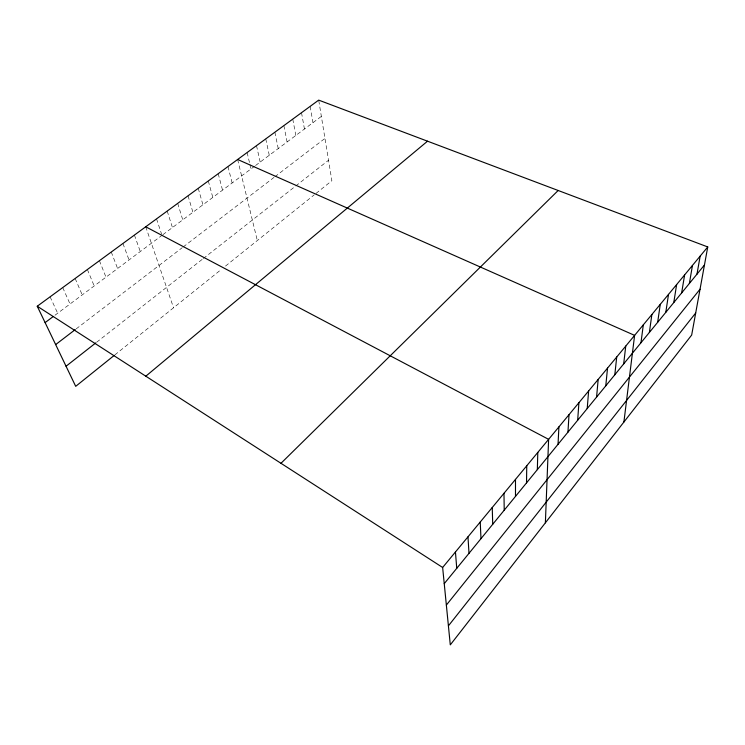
<?xml version="1.0" encoding="UTF-8"?>
<svg xmlns="http://www.w3.org/2000/svg" width="745" height="745" viewBox="0 0 745 745"><rect width="100%" height="100%" fill="white"/><g stroke="black" fill="none" stroke-linecap="round" stroke-linejoin="round"><path stroke-width="0.56" stroke-dasharray="3.73 2.79" d="M114.851 354.909L221.321 269.439M225.493 266.086L314.222 194.855M316.02 193.421L331.87 180.7L318.692 100.119M96.645 342.234L202.463 259.195M203.338 258.506L294.899 186.65M295.746 185.989L328.526 160.259M76.186 328.88L182.274 247.657M183.186 246.958L274.011 177.412M274.896 176.742L324.95 138.412M54.981 315.237L161.991 235.355M162.866 234.703L254.65 166.191M255.563 165.502L321.356 116.397M50.092 296.827L57.672 313.226M62.72 287.579L70.039 303.997M75.152 278.481L82.211 294.908M87.379 269.522L94.196 285.968M99.42 260.703L105.986 277.159M111.266 252.024L117.598 268.489M122.934 243.485L129.034 259.958M134.417 235.075L140.293 251.549M145.722 226.787L173.557 307.778M156.534 218.872L161.628 234.256M167.197 211.068L172.449 227.551M177.692 203.376L182.758 219.859M188.038 195.795L192.918 212.269M198.244 188.327L202.929 204.8M208.302 180.96L212.8 197.425M218.21 173.706L222.541 190.152M227.989 166.545L232.142 182.991M237.627 159.486L257.314 240.542M247.135 152.529L249.687 163.472M249.938 164.561L250.963 168.947M256.504 145.657L260.173 162.065M265.751 138.887L269.271 155.277M274.877 132.21L278.239 148.581M283.873 125.616L287.095 141.969M292.757 119.116L295.83 135.45M301.52 112.7L304.444 129.015M310.162 106.367L312.956 122.664"/><path stroke-width="1.12" d="M515.484 496.403L515.493 479.398M526.519 482.881L526.762 465.774M537.341 469.639L537.797 452.42M545.377 522.822L548.618 439.345L145.722 226.787M558.042 444.29L558.908 426.894M567.951 432.156L569.012 414.686M577.673 420.255L578.912 402.71M587.209 408.567L588.634 390.967M596.577 397.094L598.17 379.428M605.778 385.826L607.529 368.114M614.811 374.763L616.72 356.995M623.686 363.905L625.744 346.09M623.9 422.033L634.61 335.371L237.627 159.486M640.97 342.737L643.317 324.848M649.389 332.428L651.866 314.502M657.658 322.306L660.266 304.351M665.788 312.341L668.526 294.368M673.778 302.554L676.637 284.553M681.638 292.934L684.618 274.905M689.376 283.463L692.459 265.425M696.975 274.151L700.17 256.103M707.75 246.94L691.667 335.054L450.287 644.881L442.642 567.476L707.75 246.94L318.692 100.119L37.25 306.232L75.701 386.338L114.004 355.589M448.406 625.865L695.69 313.002M446.357 605.08L700.03 289.209M444.244 583.642L704.453 264.997M280.986 463.297L558.173 190.487M145.815 376.197L427.528 141.187M66.054 366.242L95.76 342.923M55.661 344.59L75.264 329.588M45.11 322.604L53.184 316.569M37.25 306.232L442.642 567.476M455.446 551.989L456.75 568.323M467.981 536.847L468.996 553.33M480.236 522.021L480.981 538.654M492.24 507.513L492.724 524.275M503.983 493.311L504.216 510.195"/></g></svg>
